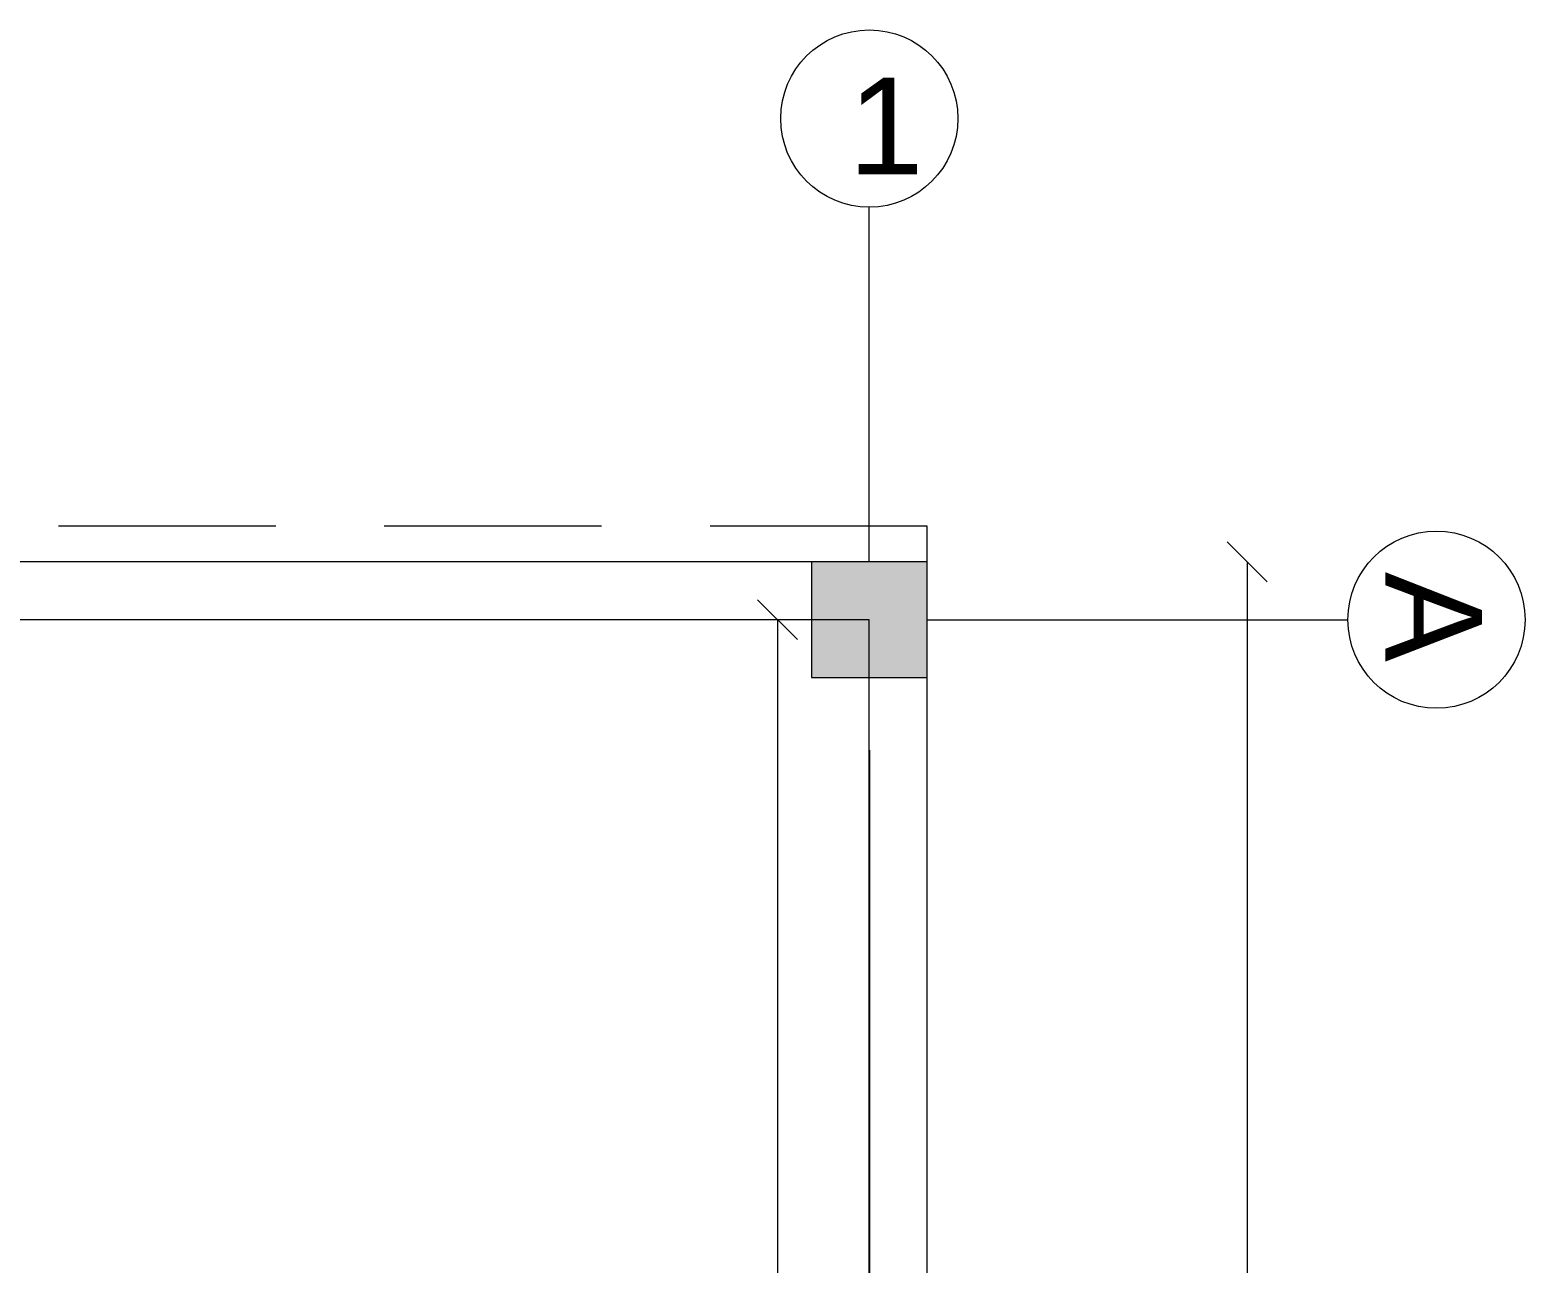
# Model space of a CAD drawing. Header units: metres. Extents: x -355 to 973, y -73 to 238.
# Drawn here: x 580.27 to 585.44, y 106.63 to 110.89 of the extents above; entities that cross this region are included whole.
import ezdxf

# ---------------------------------------------------------------- set-up
doc = ezdxf.new("R2010")
doc.units = ezdxf.units.M
doc.header["$LTSCALE"] = 3
doc.header["$MEASUREMENT"] = 0
for name, pattern in [('1', [30, 6, 6, 6, 6, 6]), ('202$0$HIDDEN', [0.375, 0.25, -0.125]), ('ACAD_ISO02W100', [15, 12, -3])]:
    doc.linetypes.add(name, pattern=pattern)
doc.layers.add('01B', color=10, linetype='Continuous')
doc.layers.add('4', color=4, linetype='ACAD_ISO02W100')
doc.layers.add('05', color=21, linetype='Continuous', lineweight=5)
doc.layers.add('alaem', color=230, linetype='Continuous', lineweight=5)
doc.styles.get("Standard").update_dxf_attribs({"font": 'arial.ttf'})
doc.dimstyles.new('ahmad', dxfattribs={"dimtxt": 0.2, "dimasz": 0.1375, "dimexe": 0, "dimexo": 0.0625, "dimgap": 0.09, "dimtad": 0, "dimzin": 0, "dimdsep": 46, "dimtxsty": 'Standard', "dimblk": 'OBLIQUE', "dimcen": 0.09, "dimclrd": 245, "dimclrt": 61, "dimadec": 0, "dimazin": 0, "dimtfac": 1, "dimtofl": 0, "dimtmove": 0, "dimatfit": 3, "dimldrblk": 'OBLIQUE', "dimfxl": 0, "dimfxlon": 1, "dimtolj": 1, "dimtzin": 0, "dimlwd": 13, "dimarcsym": 0})

# ---------------------------------------------------------------- blocks, each defined once
blk = doc.blocks.new('fghhyh')
at = {"layer": 'alaem', "linetype": '1'}
h = blk.add_hatch(color=256, dxfattribs=at)
h.dxf.hatch_style = 1
h.paths.add_polyline_path([(280.3961, 190.2964), (280.3961, 190.6964), (279.9961, 190.6964), (279.9961, 190.2964)])
blk.add_lwpolyline([(279.9961, 190.6964), (279.9961, 190.2964), (280.3961, 190.2964), (280.3961, 190.6964)], close=True, dxfattribs=at)
blk = doc.blocks.new('_Oblique')
at = {"color": 0, "linetype": 'ByBlock', "lineweight": -2}
blk.add_line((-0.5, -0.5), (0.5, 0.5), dxfattribs=at)
blk = doc.blocks.new('*D813')
at = {"color": 245, "lineweight": 13, "transparency": 16777216}
for p, q in [((584.4788, 109.0516), (584.4788, 103.0313)), ((584.4788, 96.1745), (584.4788, 102.1948))]:
    blk.add_line(p, q, dxfattribs=at)
at = {"layer": 'Defpoints', "color": 0, "transparency": 16777216}
for p in [(583.3736, 109.0516), (583.3736, 96.1745), (584.4788, 96.1745)]:
    blk.add_point(p, dxfattribs=at)
at = {"color": 245, "lineweight": 13, "transparency": 16777216, "xscale": 0.1375, "yscale": 0.1375, "zscale": 0.1375}
for p, rotation in [((584.4788, 109.0516), 90), ((584.4788, 96.1745), 270)]:
    blk.add_blockref('_Oblique', p, dxfattribs=dict(at, rotation=rotation))
at = {"color": 61, "transparency": 16777216, "insert": (584.4788, 102.6131), "char_height": 0.2, "attachment_point": 5, "rotation": 90}
blk.add_mtext('\\A1;12.88', dxfattribs=at)
blk = doc.blocks.new('*D829')
at = {"layer": '4', "color": 245, "lineweight": 13, "transparency": 16777216}
for p, q in [((582.8565, 108.8516), (582.8565, 105.1634)), ((582.8565, 100.7751), (582.8565, 104.4633))]:
    blk.add_line(p, q, dxfattribs=at)
at = {"layer": 'Defpoints', "color": 0, "transparency": 16777216}
for p in [(583.1736, 108.8516), (582.8565, 100.7751), (583.1736, 100.7751)]:
    blk.add_point(p, dxfattribs=at)
at = {"layer": '4', "color": 245, "lineweight": 13, "transparency": 16777216, "xscale": 0.1375, "yscale": 0.1375, "zscale": 0.1375}
for p, rotation in [((582.8565, 108.8516), 90), ((582.8565, 100.7751), 270)]:
    blk.add_blockref('_Oblique', p, dxfattribs=dict(at, rotation=rotation))
at = {"layer": '4', "color": 61, "transparency": 16777216, "insert": (582.8565, 104.8134), "char_height": 0.2, "attachment_point": 5, "rotation": 90}
blk.add_mtext('\\A1;8.08', dxfattribs=at)

msp = doc.modelspace()

# ---------------------------------------------------------------- linework, layer by layer
at = {"layer": '01B', "color": 0, "linetype": '1'}
msp.add_line((583.1736, 108.4007), (583.1736, 105.4007), dxfattribs=at)
at = {"layer": '05', "lineweight": 9}
msp.add_line((583.1736, 109.0516), (583.1736, 110.2759), dxfattribs=at)
at = {"layer": '05', "linetype": '202$0$HIDDEN'}
for p, q in [((583.3736, 109.1746), (566.3736, 109.1746)), ((583.3736, 109.0516), (583.3736, 109.1746))]:
    msp.add_line(p, q, dxfattribs=at)
at = {"layer": '05', "color": 0, "linetype": '1'}
msp.add_line((583.3736, 109.0516), (566.3736, 109.0516), dxfattribs=at)
at = {"layer": '05'}
msp.add_line((583.3736, 108.8516), (584.8266, 108.8516), dxfattribs=at)
at = {"layer": '05', "color": 0, "linetype": '1'}
for points in [[(566.3736, 96.1746), (583.3736, 96.1746), (583.3736, 109.0516), (566.3736, 109.0516)], [(566.3736, 96.3746), (583.1736, 96.3746), (583.1736, 108.8516), (566.3736, 108.8516)]]:
    msp.add_lwpolyline(points, dxfattribs=at)
at = {"layer": '05', "lineweight": 9}
msp.add_circle((583.1736, 110.5819), 0.306, dxfattribs=at)
at = {"layer": '05'}
msp.add_circle((585.1326, 108.8516), 0.306, dxfattribs=at)

# ---------------------------------------------------------------- block references
at = {"layer": 'alaem', "linetype": '1', "rotation": 270}
msp.add_blockref('fghhyh', (392.6772, 389.0477), dxfattribs=at)

# ---------------------------------------------------------------- texts
at = {"layer": '05', "lineweight": 9, "insert": (583.1014, 110.3892), "char_height": 0.3338, "width": 2.976737, "attachment_point": 7}
msp.add_mtext('1', dxfattribs=at)
at = {"layer": '05', "insert": (584.9557, 109.0167), "char_height": 0.3338, "width": 2.976737, "attachment_point": 7, "rotation": 270}
msp.add_mtext('A', dxfattribs=at)

# ---------------------------------------------------------------- dimensions: what is measured, and where the dimension line sits
dim = msp.add_linear_dim(base=(584.4788, 96.1745), p1=(583.3736, 109.0516), p2=(583.3736, 96.1745), angle=270, dimstyle='ahmad')
dim.commit()
dim.dimension.update_dxf_attribs({"geometry": '*D813', "text_midpoint": (584.4788, 102.6131)})
at = {"layer": '4', "color": 0}
dim = msp.add_linear_dim(base=(582.8565, 100.7751), p1=(583.1736, 108.8516), p2=(583.1736, 100.7751), angle=270, dimstyle='ahmad', dxfattribs=at)
dim.commit()
dim.dimension.update_dxf_attribs({"geometry": '*D829', "text_midpoint": (582.8565, 104.8134)})

doc.saveas('drawing.dxf')
